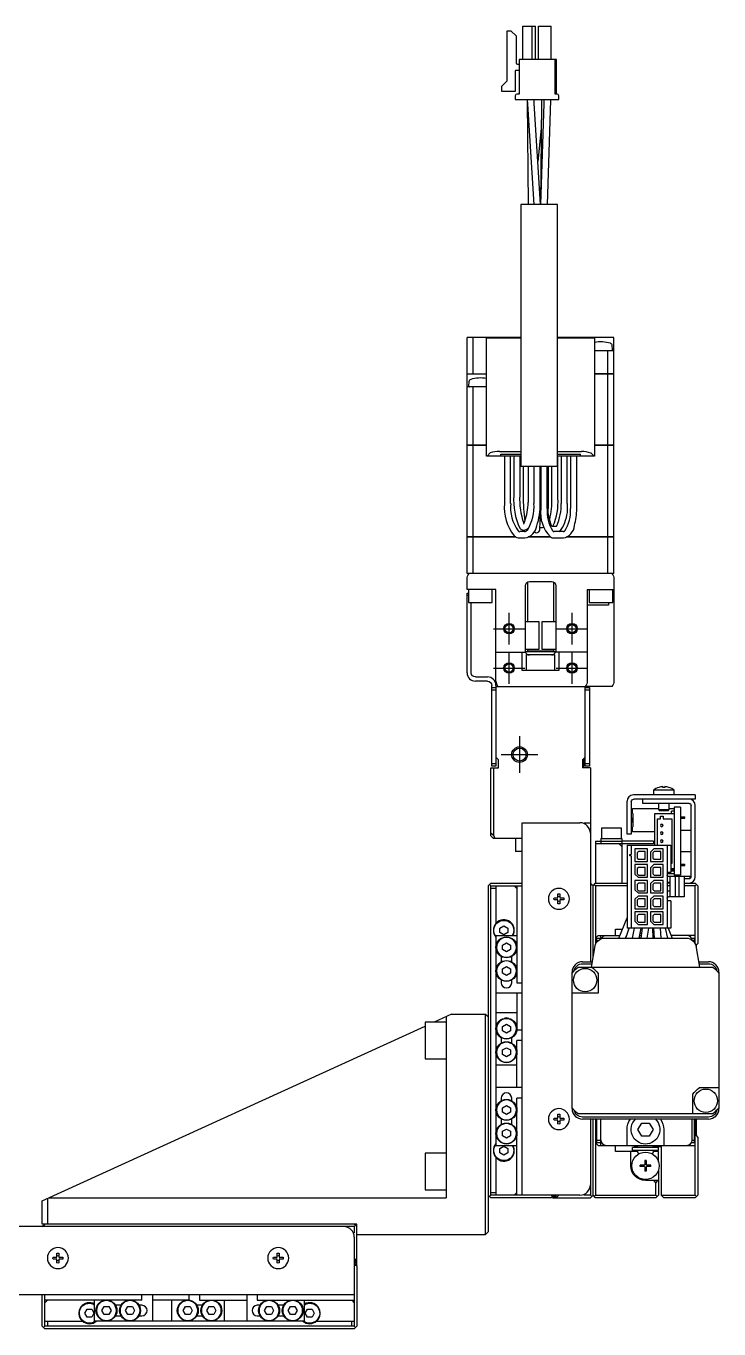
# Model space of a CAD drawing. Extents: x 0 to 1191, y -8 to 932.
# Drawn here: x 788.8 to 920.9, y 343.9 to 592.3 of the extents above; entities that cross this region are included whole.
import ezdxf

# ---------------------------------------------------------------- set-up
doc = ezdxf.new("R2010")
doc.units = 0
doc.header["$LTSCALE"] = 0.5
doc.linetypes.add('CENTER', pattern=[50.8, 31.75, -6.35, 6.35, -6.35])
for name, color, linetype in [('MSM_CENTER', 1, 'CENTER'), ('MSM_CONTINUOUS', 7, 'CONTINUOUS'), ('MSM_NARROW', 5, 'CONTINUOUS')]:
    doc.layers.add(name, color=color, linetype=linetype)

msp = doc.modelspace()

# ---------------------------------------------------------------- linework, layer by layer
at = {"layer": 'MSM_CENTER'}
for p, q in [((880.91, 474.38), (880.91, 480.38)), ((892.91, 474.38), (892.91, 480.38)), ((877.91, 477.38), (883.91, 477.38)), ((889.91, 477.38), (895.91, 477.38)), ((880.91, 466.88), (880.91, 472.88)), ((892.91, 466.88), (892.91, 472.88)), ((877.91, 469.88), (883.91, 469.88)), ((889.91, 469.88), (895.91, 469.88)), ((882.91, 456.88), (882.91, 449.88)), ((879.41, 453.38), (886.41, 453.38))]:
    msp.add_line(p, q, dxfattribs=at)
at = {"layer": 'MSM_CONTINUOUS'}
for p, q in [((880.55, 591.39), (881.25, 591.39)), ((880.55, 581.85), (880.55, 591.39)), ((881.25, 591.39), (882.25, 590.39)), ((883.54, 585.93), (883.54, 592.28)), ((883.54, 592.28), (885.94, 592.28)), ((885.34, 585.93), (885.34, 592.28)), ((885.94, 585.93), (885.94, 592.28)), ((886.54, 585.93), (886.54, 592.28)), ((886.54, 592.28), (888.94, 592.28)), ((888.94, 585.93), (888.94, 592.28)), ((882.25, 590.39), (882.25, 585.26)), ((882.81, 583.83), (882.21, 583.83)), ((882.53, 584.98), (882.81, 584.98)), ((889.92, 585.93), (882.81, 585.93)), ((882.81, 585.93), (882.81, 579.3)), ((889.67, 579.3), (889.67, 585.93)), ((889.92, 579.3), (889.92, 585.93)), ((879.53, 580.83), (880.55, 581.85)), ((882.06, 583.68), (882.06, 579.83)), ((879.53, 579.83), (879.53, 580.83)), ((882.06, 579.83), (879.53, 579.83)), ((882.1, 579), (882.1, 578.28)), ((882.81, 579.3), (882.4, 579.3)), ((890.08, 579.3), (889.67, 579.3)), ((890.38, 578.28), (890.38, 579)), ((882.1, 578.28), (890.38, 578.28)), ((884.36, 578.28), (884.37, 577.67)), ((884.36, 578.28), (884.36, 577.94)), ((884.36, 577.94), (884.52, 558.28)), ((884.38, 578.28), (884.41, 577.41)), ((884.41, 577.41), (885.61, 558.28)), ((885.71, 577.49), (885.68, 578.28)), ((886.91, 558.29), (885.71, 577.49)), ((887.06, 577.61), (886.91, 558.29)), ((887.54, 577.48), (886.91, 558.28)), ((887.06, 578.28), (887.06, 577.61)), ((887.56, 578.28), (887.54, 577.48)), ((888.21, 558.28), (888.86, 578.16)), ((888.84, 577.44), (888.86, 578.28)), ((888.86, 578.16), (888.86, 578.28)), ((887.02, 572.75), (886.4, 566.43)), ((890.15, 558.28), (883.15, 558.28)), ((883.15, 558.28), (883.15, 508.28)), ((890.15, 508.28), (890.15, 558.28)), ((872.91, 525.99), (872.91, 532.88)), ((883.15, 532.88), (872.91, 532.88)), ((874.07, 525.99), (874.07, 532.88)), ((876.61, 510.28), (876.61, 532.78)), ((883.15, 532.78), (876.61, 532.78)), ((900.91, 532.88), (890.15, 532.88)), ((897.21, 532.78), (890.15, 532.78)), ((897.16, 532.78), (897.16, 532.88)), ((897.21, 532.78), (897.21, 510.28)), ((900.91, 525.99), (900.91, 532.88)), ((900.91, 530.38), (897.21, 530.38)), ((899.76, 525.99), (899.76, 530.38)), ((900.64, 530.58), (900.58, 531.35)), ((872.91, 525.99), (876.61, 525.99)), ((872.91, 512.38), (872.91, 525.98)), ((872.91, 525.98), (876.61, 525.98)), ((872.92, 525.98), (872.92, 525.99)), ((873.25, 524.46), (873.18, 523.69)), ((874.07, 525.98), (874.07, 525.99)), ((897.21, 525.99), (900.91, 525.99)), ((900.91, 525.98), (897.21, 525.98)), ((899.76, 525.98), (899.76, 525.99)), ((899.76, 512.38), (899.76, 525.98)), ((900.9, 525.98), (900.9, 525.99)), ((900.91, 512.38), (900.91, 525.98)), ((876.61, 523.48), (872.91, 523.48)), ((874.07, 512.38), (874.07, 523.48)), ((872.91, 512.38), (876.61, 512.38)), ((876.61, 512.37), (872.91, 512.37)), ((872.91, 494.88), (872.91, 512.37)), ((872.92, 512.38), (872.92, 512.37)), ((874.07, 512.38), (874.07, 512.37)), ((874.07, 494.88), (874.07, 512.37)), ((897.21, 512.38), (900.91, 512.38)), ((900.91, 512.37), (897.21, 512.37)), ((899.76, 512.38), (899.76, 512.37)), ((899.76, 494.88), (899.76, 512.37)), ((900.9, 512.38), (900.9, 512.37)), ((900.91, 494.88), (900.91, 512.37)), ((883.15, 510.28), (876.61, 510.28)), ((876.72, 510.28), (877.32, 510.88)), ((876.72, 510.28), (877.32, 510.88)), ((879.09, 511.14), (883.15, 511.14)), ((879.31, 510.28), (879.31, 510.66)), ((879.31, 510.66), (883.15, 510.66)), ((880.01, 510.28), (880.01, 501.28)), ((881.21, 501.28), (881.21, 510.28)), ((881.81, 510.28), (881.81, 502.76)), ((883.01, 502.76), (883.01, 510.28)), ((890.15, 511.14), (894.73, 511.14)), ((890.15, 510.66), (894.51, 510.66)), ((897.21, 510.28), (890.15, 510.28)), ((890.21, 502.28), (890.21, 510.28)), ((890.81, 510.28), (890.81, 501.28)), ((892.01, 501.28), (892.01, 510.28)), ((892.61, 510.28), (892.61, 500.28)), ((893.81, 500.28), (893.81, 510.28)), ((894.51, 510.28), (894.51, 510.66)), ((896.51, 510.88), (897.11, 510.28)), ((890.15, 508.28), (883.15, 508.28)), ((883.61, 508.28), (883.61, 502.73)), ((884.57, 508.28), (884.57, 502.83)), ((885.66, 508.28), (885.66, 501.28)), ((886.86, 501.28), (886.86, 508.28)), ((886.96, 508.28), (886.96, 500.28)), ((888.16, 500.28), (888.16, 508.28)), ((888.41, 501.28), (888.41, 508.28)), ((889.01, 508.28), (889.01, 502.28)), ((884.57, 502.86), (884.57, 502.81)), ((888.34, 499.22), (888.41, 501.28)), ((883.74, 497.4), (883.58, 497.34)), ((889.86, 496.88), (889.12, 496.88)), ((872.91, 494.88), (882.19, 494.88)), ((872.91, 487.88), (872.91, 494.87)), ((882.21, 494.87), (872.91, 494.87)), ((872.92, 494.88), (872.92, 494.87)), ((874.07, 494.88), (874.07, 494.87)), ((874.07, 487.88), (874.07, 494.87)), ((883.93, 495.88), (882.96, 495.88)), ((882.96, 494.68), (883.92, 494.68)), ((883.95, 496.2), (883.99, 496.21)), ((883.99, 496.21), (884.19, 496.28)), ((888.81, 494.87), (884.57, 494.87)), ((884.59, 494.88), (888.79, 494.88)), ((885.74, 495.84), (885.92, 495.71)), ((885.92, 495.71), (886.12, 495.68)), ((886.78, 496.68), (886.84, 496.68)), ((886.84, 496.68), (887.24, 496.68)), ((887.24, 496.68), (887.28, 496.68)), ((887.28, 496.68), (887.5, 496.73)), ((891.26, 495.88), (889.52, 495.88)), ((889.52, 494.68), (891.26, 494.68)), ((900.91, 494.87), (891.86, 494.87)), ((891.88, 494.88), (900.91, 494.88)), ((899.76, 494.88), (899.76, 494.87)), ((899.76, 487.88), (899.76, 494.87)), ((900.9, 494.88), (900.9, 494.87)), ((900.91, 487.88), (900.91, 494.87)), ((900.91, 487.88), (872.91, 487.88)), ((872.91, 484.88), (872.91, 486.88)), ((900.91, 486.88), (900.91, 467.38)), ((878.41, 484.88), (872.91, 484.88)), ((873.16, 484.88), (873.16, 482.38)), ((877.66, 482.38), (877.66, 484.88)), ((878.41, 467.38), (878.41, 484.88)), ((884.01, 473.18), (884.01, 485.58)), ((884.41, 486.27), (884.41, 478.68)), ((884.81, 486.38), (889.01, 486.38)), ((889.41, 478.68), (889.41, 486.27)), ((889.81, 485.58), (889.81, 473.18)), ((895.81, 484.88), (895.81, 467.38)), ((895.81, 484.88), (900.91, 484.88)), ((896.16, 484.88), (896.16, 482.38)), ((900.66, 482.38), (900.66, 484.88)), ((872.91, 484.18), (873.16, 484.18)), ((872.91, 468.98), (872.91, 484.18)), ((873.16, 483.68), (872.91, 483.68)), ((873.16, 482.38), (877.66, 482.38)), ((873.71, 468.98), (873.71, 482.38)), ((896.16, 482.38), (900.66, 482.38)), ((899.86, 482.38), (899.86, 481.88)), ((899.86, 481.88), (895.81, 481.88)), ((886.66, 478.68), (884.01, 478.68)), ((886.66, 473.48), (886.66, 478.68)), ((887.16, 478.68), (887.16, 473.48)), ((889.81, 478.68), (887.16, 478.68)), ((878.41, 472.88), (884.04, 472.88)), ((883.41, 469.38), (883.41, 472.88)), ((884.01, 473.48), (886.66, 473.48)), ((889.79, 472.98), (884.04, 472.98)), ((884.04, 472.88), (884.04, 472.97)), ((884.07, 472.87), (884.04, 472.97)), ((889.66, 472.38), (884.16, 472.38)), ((884.16, 472.38), (884.16, 469.38)), ((884.41, 473.48), (884.41, 473.18)), ((884.41, 473.18), (889.41, 473.18)), ((884.41, 473.18), (884.61, 472.98)), ((887.16, 473.48), (889.81, 473.48)), ((889.21, 472.98), (889.41, 473.18)), ((889.41, 473.18), (889.41, 473.48)), ((889.66, 469.38), (889.66, 472.38)), ((889.79, 472.97), (889.76, 472.89)), ((889.79, 472.88), (889.79, 472.97)), ((895.81, 472.88), (889.79, 472.88)), ((890.41, 472.88), (890.41, 469.38)), ((874.51, 468.18), (876.81, 468.18)), ((876.81, 467.38), (874.51, 467.38)), ((890.41, 469.38), (883.41, 469.38)), ((877.61, 451.18), (877.61, 466.58)), ((877.61, 466.18), (878.41, 466.18)), ((878.41, 465.68), (877.61, 465.68)), ((878.41, 466.58), (878.41, 451.18)), ((878.41, 466.38), (895.41, 466.38)), ((895.41, 451.18), (895.41, 466.38)), ((895.41, 466.18), (896.21, 466.18)), ((896.21, 465.68), (895.41, 465.68)), ((900.53, 466.38), (895.43, 466.38)), ((896.21, 466.18), (896.21, 451.18)), ((878.41, 452.88), (878.91, 452.38)), ((878.91, 450.88), (878.91, 452.38)), ((894.91, 452.38), (895.41, 452.88)), ((894.91, 452.38), (894.91, 450.88)), ((895.16, 450.88), (895.16, 452.63)), ((877.41, 450.88), (878.91, 450.88)), ((877.41, 437.88), (877.41, 450.88)), ((877.61, 451.68), (878.41, 451.68)), ((878.41, 451.18), (877.61, 451.18)), ((877.91, 450.88), (877.91, 437.99)), ((896.41, 450.88), (894.91, 450.88)), ((895.41, 451.68), (896.21, 451.68)), ((896.21, 451.18), (895.41, 451.18)), ((896.41, 450.88), (896.41, 413.88)), ((909.49, 447.13), (909.46, 447.13)), ((910.21, 447.13), (910.21, 447.26)), ((910.61, 447.13), (910.21, 447.13)), ((910.61, 447.26), (910.61, 447.13)), ((911.36, 447.13), (911.34, 447.13)), ((916.41, 445.68), (904.61, 445.68)), ((916.41, 444.88), (904.71, 444.88)), ((906.41, 444.08), (906.41, 444.88)), ((912.41, 446.57), (908.41, 446.57)), ((908.41, 446.57), (908.41, 445.68)), ((912.41, 445.68), (912.41, 446.57)), ((916.41, 445.68), (916.41, 444.88)), ((903.41, 438.18), (903.41, 444.48)), ((904.21, 444.38), (904.21, 438.18)), ((904.41, 442.13), (904.41, 443.13)), ((904.41, 443.13), (909.41, 443.13)), ((915.21, 444.08), (906.41, 444.08)), ((909.41, 444.08), (909.41, 442.88)), ((909.41, 442.88), (911.41, 442.88)), ((909.41, 442.88), (909.61, 442.68)), ((911.21, 442.68), (909.61, 442.68)), ((911.21, 442.68), (911.41, 442.88)), ((911.41, 442.88), (911.41, 444.08)), ((911.41, 443.13), (912.41, 443.13)), ((912.41, 442.58), (911.86, 442.58)), ((911.86, 442.13), (911.86, 442.58)), ((913.61, 443.38), (912.41, 443.38)), ((912.41, 443.38), (912.41, 430.38)), ((913.61, 443.38), (913.61, 430.38)), ((915.61, 430.08), (915.61, 443.68)), ((916.41, 430.08), (916.41, 443.68)), ((883.41, 369.38), (883.41, 440.38)), ((883.41, 440.38), (894.41, 440.38)), ((895.21, 440.38), (896.41, 440.38)), ((904.41, 442.13), (904.51, 442.13)), ((904.51, 441.33), (904.41, 441.33)), ((904.41, 441.33), (904.41, 440.43)), ((904.51, 440.95), (904.41, 440.95)), ((904.51, 440.8), (904.41, 440.8)), ((904.51, 440.43), (904.41, 440.43)), ((904.51, 442.13), (904.51, 439.63)), ((908.71, 436.13), (908.71, 442.13)), ((908.71, 442.13), (912.41, 442.13)), ((909.21, 441.13), (909.76, 441.13)), ((909.21, 436.13), (909.21, 441.13)), ((909.76, 441.63), (910.26, 441.63)), ((909.76, 441.13), (909.76, 441.63)), ((910.26, 441.63), (910.26, 441.13)), ((910.26, 441.13), (911.91, 441.13)), ((911.91, 441.13), (911.91, 432.63)), ((913.61, 441.5), (914.41, 441.5)), ((913.61, 441.25), (914.41, 441.25)), ((914.41, 441.25), (914.41, 441.5)), ((877.41, 438.49), (877.91, 437.99)), ((877.91, 437.38), (877.41, 437.88)), ((877.91, 437.99), (878.22, 437.38)), ((883.41, 437.38), (877.91, 437.38)), ((882.16, 437.38), (882.16, 434.88)), ((898.41, 437.38), (898.41, 436.38)), ((898.41, 437.38), (902.41, 437.38)), ((902.31, 439.38), (898.51, 439.38)), ((898.51, 439.38), (898.51, 437.38)), ((902.31, 437.38), (902.31, 439.38)), ((902.41, 437.38), (902.41, 428.88)), ((904.21, 438.18), (903.41, 438.18)), ((904.41, 438.63), (904.41, 439.63)), ((904.41, 439.63), (904.51, 439.63)), ((908.71, 438.63), (904.41, 438.63)), ((915.61, 438.88), (913.61, 438.88)), ((883.41, 434.88), (882.16, 434.88)), ((897.41, 436.88), (897.41, 428.88)), ((897.41, 436.88), (898.41, 436.88)), ((908.41, 436.38), (897.41, 436.38)), ((898.41, 436.88), (902.41, 436.88)), ((901.91, 436.38), (902.41, 435.88)), ((908.41, 436.88), (902.41, 436.88)), ((903.45, 436.13), (903.45, 420.28)), ((903.45, 436.13), (911.73, 436.13)), ((904.16, 436.13), (904.16, 434.35)), ((907.29, 435.4), (904.89, 435.4)), ((904.89, 435.4), (904.89, 433)), ((905.59, 434.88), (905.34, 434.63)), ((906.84, 434.88), (905.59, 434.88)), ((906.84, 433.41), (906.84, 434.88)), ((907.29, 433), (907.29, 435.4)), ((908.49, 435.4), (907.89, 434.8)), ((907.89, 434.8), (907.89, 433)), ((908.59, 434.88), (908.34, 434.63)), ((908.41, 436.88), (908.41, 436.38)), ((910.29, 435.4), (908.49, 435.4)), ((909.84, 434.88), (908.59, 434.88)), ((909.84, 433.41), (909.84, 434.88)), ((910.29, 433), (910.29, 435.4)), ((911.02, 436.13), (911.02, 420.28)), ((911.73, 436.13), (911.73, 430.93)), ((913.61, 434.88), (915.61, 434.88)), ((904.06, 434.35), (904.16, 434.35)), ((904.16, 434.05), (904.06, 434.05)), ((904.16, 434.05), (904.16, 420.28)), ((904.89, 433), (907.29, 433)), ((904.89, 432.4), (904.89, 430.6)), ((907.29, 432.4), (904.89, 432.4)), ((905.34, 434.63), (905.34, 433.66)), ((905.34, 433.66), (905.59, 433.41)), ((905.59, 433.41), (906.84, 433.41)), ((907.29, 430), (907.29, 432.4)), ((907.89, 433), (910.29, 433)), ((908.49, 432.4), (907.89, 431.8)), ((908.34, 434.63), (908.34, 433.66)), ((908.34, 433.66), (908.59, 433.41)), ((910.29, 432.4), (908.49, 432.4)), ((908.59, 433.41), (909.84, 433.41)), ((910.29, 430), (910.29, 432.4)), ((911.91, 432.63), (911.73, 432.63)), ((913.61, 432.5), (914.41, 432.5)), ((913.61, 432.25), (914.41, 432.25)), ((914.41, 432.25), (914.41, 432.5)), ((904.89, 430.6), (905.49, 430)), ((905.59, 431.88), (905.34, 431.63)), ((905.34, 431.63), (905.34, 430.66)), ((905.34, 430.66), (905.59, 430.41)), ((905.49, 430), (907.29, 430)), ((906.84, 431.88), (905.59, 431.88)), ((905.59, 430.41), (906.84, 430.41)), ((906.84, 430.41), (906.84, 431.88)), ((907.89, 431.8), (907.89, 430)), ((907.89, 430), (910.29, 430)), ((908.59, 431.88), (908.34, 431.63)), ((908.34, 431.63), (908.34, 430.66)), ((908.34, 430.66), (908.59, 430.41)), ((909.84, 431.88), (908.59, 431.88)), ((908.59, 430.41), (909.84, 430.41)), ((909.84, 430.41), (909.84, 431.88)), ((911.73, 430.93), (911.02, 430.93)), ((912.41, 430.63), (911.02, 430.63)), ((914.3, 430.13), (911.27, 430.13)), ((911.41, 430.18), (915.41, 430.18)), ((911.41, 430.18), (911.41, 430.13)), ((911.58, 430.13), (911.58, 426.27)), ((911.73, 431.63), (912.41, 431.63)), ((912.41, 431.4), (911.73, 431.4)), ((911.86, 431.17), (911.86, 431.4)), ((912.41, 431.17), (911.86, 431.17)), ((913.61, 430.38), (912.41, 430.38)), ((912.58, 430.13), (912.58, 426.27)), ((913.28, 430.13), (913.28, 426.27)), ((914.3, 430.13), (914.3, 426.27)), ((915.41, 429.73), (915.41, 430.18)), ((877.41, 428.88), (876.91, 428.38)), ((876.91, 428.38), (876.91, 362.38)), ((877.41, 428.38), (877.16, 428.63)), ((877.41, 428.88), (883.41, 428.88)), ((877.41, 428.38), (883.41, 428.38)), ((877.41, 369.38), (877.41, 428.38)), ((878.41, 427.88), (877.41, 427.88)), ((878.41, 428.38), (878.41, 421.2)), ((881.91, 428.38), (882.41, 427.88)), ((882.41, 428.38), (882.41, 409.88)), ((896.41, 428.88), (896.91, 428.38)), ((896.66, 428.63), (896.41, 428.38)), ((896.91, 428.38), (897.41, 428.88)), ((896.91, 414.58), (896.91, 428.38)), ((897.41, 428.38), (897.16, 428.63)), ((897.41, 428.88), (903.45, 428.88)), ((903.45, 428.38), (897.41, 428.38)), ((897.41, 428.38), (897.41, 417.22)), ((904.89, 429.4), (904.89, 427.6)), ((907.29, 429.4), (904.89, 429.4)), ((904.89, 427.6), (905.49, 427)), ((905.59, 428.88), (905.34, 428.63)), ((905.34, 428.63), (905.34, 427.66)), ((905.34, 427.66), (905.59, 427.41)), ((906.84, 428.88), (905.59, 428.88)), ((905.59, 427.41), (906.84, 427.41)), ((906.84, 427.41), (906.84, 428.88)), ((907.29, 427), (907.29, 429.4)), ((908.49, 429.4), (907.89, 428.8)), ((907.89, 428.8), (907.89, 427)), ((908.59, 428.88), (908.34, 428.63)), ((908.34, 428.63), (908.34, 427.66)), ((908.34, 427.66), (908.59, 427.41)), ((910.29, 429.4), (908.49, 429.4)), ((909.84, 428.88), (908.59, 428.88)), ((908.59, 427.41), (909.84, 427.41)), ((909.84, 427.41), (909.84, 428.88)), ((910.29, 427), (910.29, 429.4)), ((911.58, 429.02), (911.02, 429.02)), ((911.58, 428.88), (911.02, 428.88)), ((911.58, 428.38), (911.02, 428.38)), ((911.58, 427.37), (911.02, 427.37)), ((915.21, 429.68), (914.3, 429.68)), ((914.3, 428.88), (916.41, 428.88)), ((916.41, 428.38), (914.3, 428.38)), ((916.41, 428.88), (916.66, 428.63)), ((916.66, 428.63), (916.41, 428.38)), ((916.41, 417.22), (916.41, 428.38)), ((916.66, 428.63), (916.91, 428.38)), ((916.91, 428.38), (916.91, 417.38)), ((889.49, 426.08), (890.21, 426.08)), ((890.21, 425.68), (889.49, 425.68)), ((890.21, 426.08), (890.21, 426.8)), ((890.21, 424.95), (890.21, 425.68)), ((890.61, 426.8), (890.61, 426.08)), ((890.61, 426.08), (891.34, 426.08)), ((890.61, 425.68), (890.61, 424.95)), ((891.34, 425.68), (890.61, 425.68)), ((904.89, 425.8), (905.49, 426.4)), ((904.89, 425.8), (904.89, 424)), ((905.59, 425.88), (905.34, 425.63)), ((905.34, 425.63), (905.34, 424.66)), ((905.49, 427), (907.29, 427)), ((907.29, 426.4), (905.49, 426.4)), ((906.84, 425.88), (905.59, 425.88)), ((906.84, 424.41), (906.84, 425.88)), ((907.29, 424), (907.29, 426.4)), ((907.89, 427), (910.29, 427)), ((908.49, 426.4), (907.89, 425.8)), ((907.89, 425.8), (907.89, 424)), ((908.59, 425.88), (908.34, 425.63)), ((908.34, 425.63), (908.34, 424.66)), ((910.29, 426.4), (908.49, 426.4)), ((909.84, 425.88), (908.59, 425.88)), ((909.84, 424.41), (909.84, 425.88)), ((910.29, 424), (910.29, 426.4)), ((911.73, 425.47), (911.02, 425.47)), ((914.3, 426.27), (911.27, 426.27)), ((911.73, 425.47), (911.73, 420.28)), ((904.89, 424), (907.29, 424)), ((904.89, 423.4), (904.89, 421.6)), ((907.29, 423.4), (904.89, 423.4)), ((905.34, 424.66), (905.59, 424.41)), ((905.59, 422.88), (905.34, 422.63)), ((905.34, 422.63), (905.34, 421.66)), ((905.59, 424.41), (906.84, 424.41)), ((906.84, 422.88), (905.59, 422.88)), ((906.84, 421.41), (906.84, 422.88)), ((907.29, 421), (907.29, 423.4)), ((907.89, 424), (910.29, 424)), ((907.89, 423.4), (907.89, 421.6)), ((910.29, 423.4), (907.89, 423.4)), ((908.34, 424.66), (908.59, 424.41)), ((908.59, 422.88), (908.34, 422.63)), ((908.34, 422.63), (908.34, 421.66)), ((908.59, 424.41), (909.84, 424.41)), ((909.84, 422.88), (908.59, 422.88)), ((909.84, 421.41), (909.84, 422.88)), ((910.29, 421), (910.29, 423.4)), ((879.16, 420.31), (879.91, 420.74)), ((879.16, 419.44), (879.16, 420.31)), ((879.91, 420.74), (880.66, 420.31)), ((880.66, 420.31), (880.66, 419.44)), ((901.21, 420.08), (902.53, 420.08)), ((901.21, 418.88), (901.21, 420.08)), ((901.81, 418.38), (903.45, 422.23)), ((903.18, 418.38), (903.79, 420.28)), ((911.73, 420.28), (903.45, 420.28)), ((904.44, 418.38), (904.8, 420.28)), ((904.89, 421.6), (905.49, 421)), ((905.34, 421.66), (905.59, 421.41)), ((905.49, 421), (907.29, 421)), ((905.59, 421.41), (906.84, 421.41)), ((906.02, 420.28), (905.66, 418.38)), ((906.26, 419.88), (905.95, 419.88)), ((906.31, 420.28), (906.04, 418.38)), ((907.25, 418.38), (907.53, 420.28)), ((908.49, 421), (907.89, 421.6)), ((908.28, 420.28), (908.32, 418.38)), ((908.52, 419.88), (908.29, 419.88)), ((908.34, 421.66), (908.59, 421.41)), ((908.35, 420.28), (908.46, 420.08)), ((908.46, 420.08), (908.5, 420.08)), ((908.49, 421), (910.29, 421)), ((908.65, 418.38), (908.49, 420.28)), ((908.59, 421.41), (909.84, 421.41)), ((909.69, 420.28), (909.85, 418.38)), ((910.67, 420.28), (911.08, 418.38)), ((911.21, 420.28), (912.02, 418.38)), ((878.41, 418.88), (878.41, 378.88)), ((878.41, 418.88), (882.41, 418.88)), ((879.91, 419.01), (879.16, 419.44)), ((879.66, 417.06), (880.41, 417.49)), ((880.66, 419.44), (879.91, 419.01)), ((880.41, 417.49), (881.16, 417.06)), ((897.91, 418.88), (897.41, 418.38)), ((897.61, 417.6), (897.61, 418.38)), ((897.61, 418.38), (898.41, 418.38)), ((897.85, 417.88), (897.61, 417.88)), ((897.91, 418.88), (902.02, 418.88)), ((898.41, 418.24), (898.41, 418.88)), ((899.09, 418.38), (914.73, 418.38)), ((903.12, 418.39), (903.38, 419.01)), ((903.34, 418.88), (903.33, 418.88)), ((905.75, 418.88), (906.11, 418.88)), ((906.17, 419.28), (905.83, 419.28)), ((908.57, 419.28), (908.3, 419.28)), ((908.31, 418.88), (908.6, 418.88)), ((908.35, 418.88), (908.46, 419.08)), ((908.59, 419.08), (908.46, 419.08)), ((916.41, 418.88), (911.81, 418.88)), ((915.41, 418.68), (915.41, 418.88)), ((915.68, 418.38), (916.21, 418.38)), ((916.21, 417.88), (915.98, 417.88)), ((916.21, 418.38), (916.21, 417.6)), ((916.91, 417.38), (916.56, 417.03)), ((879.41, 414.89), (879.41, 413.86)), ((879.66, 416.19), (879.66, 417.06)), ((880.41, 415.76), (879.66, 416.19)), ((881.16, 416.19), (880.41, 415.76)), ((881.16, 417.06), (881.16, 416.19)), ((881.41, 413.86), (881.41, 414.89)), ((896.61, 412.88), (897.32, 416.89)), ((916.51, 416.89), (917.21, 412.88)), ((916.56, 417.03), (916.56, 416.56)), ((879.66, 412.56), (880.41, 412.99)), ((879.66, 411.69), (879.66, 412.56)), ((880.41, 412.99), (881.16, 412.56)), ((881.16, 412.56), (881.16, 411.69)), ((894.07, 412.88), (919.76, 412.88)), ((894.91, 413.88), (896.79, 413.88)), ((894.91, 413.49), (896.72, 413.49)), ((917.04, 413.88), (918.91, 413.88)), ((917.1, 413.49), (918.91, 413.49)), ((879.41, 410.39), (879.41, 409.88)), ((880.41, 411.26), (879.66, 411.69)), ((881.16, 411.69), (880.41, 411.26)), ((881.41, 409.88), (881.41, 410.39)), ((882.41, 409.88), (883.41, 409.88)), ((892.91, 385.88), (892.91, 411.88)), ((897.91, 411.63), (897.91, 407.88)), ((920.91, 411.88), (920.91, 385.88)), ((883.41, 407.88), (878.41, 407.88)), ((882.41, 407.88), (882.41, 400.88)), ((897.91, 407.88), (892.91, 407.88)), ((869.91, 403.88), (866.62, 402.38)), ((868.91, 403.42), (868.91, 368.88)), ((869.91, 403.88), (876.41, 403.88)), ((876.41, 361.88), (876.41, 403.88)), ((876.41, 403.88), (876.91, 403.38)), ((878.41, 404.18), (882.41, 404.18)), ((791.91, 368.33), (864.91, 401.6)), ((864.91, 402.38), (864.91, 395.38)), ((868.91, 402.38), (864.91, 402.38)), ((879.66, 401.56), (880.41, 401.99)), ((879.66, 400.69), (879.66, 401.56)), ((880.41, 400.26), (879.66, 400.69)), ((880.41, 401.99), (881.16, 401.56)), ((881.16, 400.69), (880.41, 400.26)), ((881.16, 401.56), (881.16, 400.69)), ((882.41, 400.88), (883.41, 400.88)), ((879.41, 399.39), (879.41, 398.36)), ((879.66, 397.06), (880.41, 397.49)), ((880.41, 397.49), (881.16, 397.06)), ((881.41, 398.36), (881.41, 399.39)), ((882.41, 389.88), (882.41, 398.88)), ((883.41, 398.88), (882.41, 398.88)), ((864.91, 395.38), (868.91, 395.38)), ((879.66, 396.19), (879.66, 397.06)), ((880.41, 395.76), (879.66, 396.19)), ((881.16, 396.19), (880.41, 395.76)), ((881.16, 397.06), (881.16, 396.19)), ((882.41, 394.18), (878.41, 394.18)), ((883.41, 389.88), (878.41, 389.88)), ((879.41, 387.88), (879.41, 387.36)), ((881.41, 387.36), (881.41, 387.88)), ((882.41, 369.38), (882.41, 387.88)), ((883.41, 387.88), (882.41, 387.88)), ((915.91, 384.88), (915.91, 388.63)), ((917.16, 389.88), (920.91, 389.88)), ((879.66, 386.06), (880.41, 386.49)), ((879.66, 385.19), (879.66, 386.06)), ((880.41, 384.76), (879.66, 385.19)), ((880.41, 386.49), (881.16, 386.06)), ((881.16, 385.19), (880.41, 384.76)), ((881.16, 386.06), (881.16, 385.19)), ((879.41, 383.89), (879.41, 382.86)), ((881.41, 382.86), (881.41, 383.89)), ((889.49, 384.08), (890.21, 384.08)), ((890.21, 383.68), (889.49, 383.68)), ((890.21, 384.08), (890.21, 384.8)), ((890.21, 382.95), (890.21, 383.68)), ((890.61, 384.8), (890.61, 384.08)), ((890.61, 384.08), (891.34, 384.08)), ((891.34, 383.68), (890.61, 383.68)), ((890.61, 383.68), (890.61, 382.95)), ((919.76, 384.88), (894.07, 384.88)), ((918.91, 384.26), (894.91, 384.26)), ((918.91, 383.88), (894.91, 383.88)), ((896.41, 383.88), (896.41, 369.38)), ((896.91, 369.38), (896.91, 383.88)), ((897.41, 383.88), (897.41, 369.38)), ((897.61, 379.38), (897.61, 383.88)), ((898.41, 379.88), (898.41, 383.88)), ((905.47, 381.88), (906.19, 383.13)), ((906.19, 383.13), (907.64, 383.13)), ((907.64, 383.13), (908.36, 381.88)), ((915.81, 379.88), (915.81, 383.88)), ((916.21, 383.88), (916.21, 379.38)), ((916.41, 369.38), (916.41, 383.88)), ((916.56, 383.88), (916.56, 380.73)), ((879.66, 381.56), (880.41, 381.99)), ((879.66, 380.69), (879.66, 381.56)), ((880.41, 380.26), (879.66, 380.69)), ((880.41, 381.99), (881.16, 381.56)), ((881.16, 380.69), (880.41, 380.26)), ((881.16, 381.56), (881.16, 380.69)), ((903.41, 378.88), (903.41, 381.88)), ((906.19, 380.63), (905.47, 381.88)), ((907.64, 380.63), (906.19, 380.63)), ((908.36, 381.88), (907.64, 380.63)), ((910.41, 381.88), (910.41, 378.88)), ((916.56, 380.73), (916.91, 380.38)), ((916.91, 380.38), (916.91, 369.38)), ((878.41, 378.88), (882.41, 378.88)), ((879.16, 378.31), (879.91, 378.74)), ((879.16, 377.44), (879.16, 378.31)), ((879.91, 378.74), (880.66, 378.31)), ((880.66, 378.31), (880.66, 377.44)), ((897.41, 379.38), (897.91, 378.88)), ((897.61, 379.88), (898.41, 379.88)), ((898.41, 379.38), (897.61, 379.38)), ((897.91, 378.88), (916.41, 378.88)), ((898.41, 378.88), (898.41, 379.88)), ((901.21, 377.68), (901.21, 378.88)), ((905.36, 377.68), (901.21, 377.68)), ((904.11, 374.98), (904.11, 377.68)), ((904.41, 377.88), (904.41, 378.48)), ((909.41, 378.48), (904.41, 378.48)), ((909.41, 377.88), (904.41, 377.88)), ((904.91, 378.68), (904.71, 378.88)), ((904.91, 378.88), (904.91, 378.68)), ((904.91, 378.68), (905.36, 378.68)), ((905.48, 378.88), (905.36, 378.68)), ((905.53, 377.38), (905.36, 377.68)), ((908.46, 377.68), (908.29, 377.38)), ((908.46, 378.68), (908.35, 378.88)), ((908.46, 378.68), (909.91, 378.68)), ((909.41, 377.68), (908.46, 377.68)), ((909.41, 377.88), (909.41, 378.48)), ((909.41, 375.69), (909.41, 377.68)), ((909.69, 378.88), (909.69, 378.68)), ((909.91, 378.68), (909.91, 369.38)), ((915.41, 378.88), (915.41, 379.08)), ((916.21, 379.38), (915.68, 379.38)), ((915.81, 379.88), (916.21, 379.88)), ((864.91, 377.38), (864.91, 370.38)), ((868.91, 377.38), (864.91, 377.38)), ((878.41, 376.55), (878.41, 369.38)), ((879.91, 377.01), (879.16, 377.44)), ((880.66, 377.44), (879.91, 377.01)), ((906.71, 375.12), (905.91, 375.12)), ((905.91, 374.83), (905.91, 375.12)), ((906.44, 375.12), (906.44, 374.83)), ((907.06, 375.98), (906.77, 375.98)), ((906.77, 375.98), (906.77, 375.18)), ((907.06, 375.45), (906.77, 375.45)), ((907.06, 375.98), (907.06, 375.18)), ((907.91, 375.12), (907.12, 375.12)), ((907.38, 375.12), (907.38, 374.83)), ((907.91, 374.83), (907.91, 375.12)), ((906.71, 374.83), (905.91, 374.83)), ((906.77, 374.77), (906.77, 373.98)), ((906.77, 374.51), (907.06, 374.51)), ((907.06, 373.98), (906.77, 373.98)), ((907.06, 374.77), (907.06, 373.98)), ((907.91, 374.83), (907.12, 374.83)), ((909.41, 374.26), (909.41, 369.38)), ((864.91, 370.38), (868.91, 370.38)), ((909.41, 372.18), (906.91, 372.18)), ((908.41, 372.18), (908.91, 371.68)), ((908.91, 371.68), (909.27, 372.18)), ((908.91, 369.38), (908.91, 371.68)), ((791.91, 363.88), (791.91, 368.33)), ((792.91, 368.79), (792.91, 363.88)), ((793.11, 368.88), (868.91, 368.88)), ((876.91, 369.38), (877.41, 368.88)), ((877.16, 369.13), (877.41, 369.38)), ((877.41, 369.88), (878.41, 369.88)), ((894.41, 369.38), (877.41, 369.38)), ((888.91, 368.88), (877.41, 368.88)), ((882.41, 369.88), (881.91, 369.38)), ((888.91, 369.38), (889.16, 369.13)), ((889.41, 369.38), (888.91, 368.88)), ((889.21, 368.98), (889.01, 368.98)), ((889.21, 368.88), (889.11, 368.98)), ((889.21, 368.88), (896.41, 368.88)), ((889.51, 369.28), (889.51, 369.38)), ((889.69, 368.88), (889.69, 369.38)), ((889.91, 368.88), (889.91, 369.38)), ((889.91, 368.88), (890.41, 369.38)), ((896.41, 369.38), (895.21, 369.38)), ((896.41, 369.38), (896.66, 369.13)), ((896.91, 369.38), (896.41, 368.88)), ((897.41, 368.88), (896.91, 369.38)), ((897.16, 369.13), (897.41, 369.38)), ((897.41, 369.38), (908.91, 369.38)), ((908.91, 368.88), (897.41, 368.88)), ((908.91, 369.38), (909.16, 369.13)), ((909.41, 369.38), (908.91, 368.88)), ((909.91, 369.38), (916.41, 369.38)), ((910.41, 368.88), (909.91, 369.38)), ((916.41, 368.88), (910.41, 368.88)), ((916.41, 369.38), (916.66, 369.13)), ((916.91, 369.38), (916.41, 368.88)), ((851.41, 363.38), (769.91, 363.38)), ((851.91, 363.88), (791.91, 363.88)), ((791.91, 363.38), (792.41, 363.88)), ((792.16, 363.63), (792.41, 363.38)), ((851.66, 363.63), (851.41, 363.88)), ((851.41, 363.38), (851.66, 363.63)), ((851.41, 363.38), (851.41, 362.18)), ((851.66, 363.63), (851.91, 363.38)), ((851.91, 356.18), (851.91, 363.88)), ((851.41, 361.38), (851.41, 344.38)), ((851.91, 361.88), (876.41, 361.88)), ((876.91, 362.38), (876.41, 361.88)), ((794.71, 357.58), (794.71, 358.3)), ((795.11, 358.3), (795.11, 357.58)), ((836.71, 357.58), (836.71, 358.3)), ((837.11, 358.3), (837.11, 357.58)), ((793.99, 357.58), (794.71, 357.58)), ((794.71, 357.18), (793.99, 357.18)), ((794.71, 356.45), (794.71, 357.18)), ((795.11, 357.58), (795.84, 357.58)), ((795.84, 357.18), (795.11, 357.18)), ((795.11, 357.18), (795.11, 356.45)), ((835.99, 357.58), (836.71, 357.58)), ((836.71, 357.18), (835.99, 357.18)), ((836.71, 356.45), (836.71, 357.18)), ((837.11, 357.58), (837.84, 357.58)), ((837.11, 357.18), (837.11, 356.45)), ((837.84, 357.18), (837.11, 357.18)), ((851.91, 356.88), (851.41, 357.38)), ((851.91, 356.88), (851.41, 356.88)), ((851.91, 356.65), (851.41, 356.65)), ((851.51, 356.48), (851.41, 356.48)), ((851.66, 356.13), (851.41, 356.38)), ((851.41, 355.88), (851.66, 356.13)), ((851.66, 356.13), (851.91, 355.88)), ((851.91, 356.18), (851.81, 356.08)), ((851.81, 356.18), (851.81, 355.98)), ((851.91, 355.88), (851.91, 344.38)), ((851.41, 350.38), (780.41, 350.38)), ((791.91, 344.38), (791.91, 350.38)), ((792.41, 344.38), (792.41, 350.38)), ((810.91, 349.38), (810.91, 350.38)), ((812.91, 350.38), (812.91, 345.38)), ((819.91, 349.38), (819.91, 350.38)), ((821.91, 350.38), (821.91, 349.38)), ((830.91, 350.38), (830.91, 345.38)), ((832.91, 350.38), (832.91, 349.38)), ((792.41, 348.88), (792.91, 349.38)), ((810.91, 349.38), (792.41, 349.38)), ((801.91, 345.38), (801.91, 349.38)), ((803.3, 347.38), (803.73, 348.13)), ((803.73, 348.13), (804.6, 348.13)), ((804.6, 348.13), (805.03, 347.38)), ((806.93, 348.38), (805.9, 348.38)), ((807.8, 347.38), (808.23, 348.13)), ((808.23, 348.13), (809.1, 348.13)), ((809.1, 348.13), (809.53, 347.38)), ((810.91, 348.38), (810.4, 348.38)), ((819.91, 349.38), (812.91, 349.38)), ((816.61, 345.38), (816.61, 349.38)), ((818.8, 347.38), (819.23, 348.13)), ((819.23, 348.13), (820.1, 348.13)), ((820.1, 348.13), (820.53, 347.38)), ((822.43, 348.38), (821.4, 348.38)), ((821.91, 349.38), (830.91, 349.38)), ((823.3, 347.38), (823.73, 348.13)), ((823.73, 348.13), (824.6, 348.13)), ((824.6, 348.13), (825.03, 347.38)), ((826.61, 349.38), (826.61, 345.38)), ((832.91, 349.38), (851.41, 349.38)), ((833.43, 348.38), (832.91, 348.38)), ((834.3, 347.38), (834.73, 348.13)), ((834.73, 348.13), (835.6, 348.13)), ((835.6, 348.13), (836.03, 347.38)), ((837.93, 348.38), (836.9, 348.38)), ((838.8, 347.38), (839.23, 348.13)), ((839.23, 348.13), (840.1, 348.13)), ((840.1, 348.13), (840.53, 347.38)), ((841.91, 345.38), (841.91, 349.38)), ((850.91, 349.38), (851.41, 348.88)), ((792.41, 345.38), (799.59, 345.38)), ((792.91, 345.38), (792.91, 344.38)), ((800.05, 346.88), (800.48, 347.63)), ((800.48, 346.13), (800.05, 346.88)), ((800.48, 347.63), (801.35, 347.63)), ((801.35, 346.13), (800.48, 346.13)), ((801.35, 347.63), (801.78, 346.88)), ((801.78, 346.88), (801.35, 346.13)), ((841.91, 345.38), (801.91, 345.38)), ((803.73, 346.63), (803.3, 347.38)), ((804.6, 346.63), (803.73, 346.63)), ((805.03, 347.38), (804.6, 346.63)), ((805.9, 346.38), (806.93, 346.38)), ((808.23, 346.63), (807.8, 347.38)), ((809.1, 346.63), (808.23, 346.63)), ((809.53, 347.38), (809.1, 346.63)), ((810.4, 346.38), (810.91, 346.38)), ((819.23, 346.63), (818.8, 347.38)), ((820.1, 346.63), (819.23, 346.63)), ((820.53, 347.38), (820.1, 346.63)), ((821.4, 346.38), (822.43, 346.38)), ((823.73, 346.63), (823.3, 347.38)), ((824.6, 346.63), (823.73, 346.63)), ((825.03, 347.38), (824.6, 346.63)), ((832.91, 346.38), (833.43, 346.38)), ((834.73, 346.63), (834.3, 347.38)), ((835.6, 346.63), (834.73, 346.63)), ((836.03, 347.38), (835.6, 346.63)), ((836.9, 346.38), (837.93, 346.38)), ((839.23, 346.63), (838.8, 347.38)), ((840.1, 346.63), (839.23, 346.63)), ((840.53, 347.38), (840.1, 346.63)), ((842.05, 346.88), (842.48, 347.63)), ((842.48, 346.13), (842.05, 346.88)), ((842.48, 347.63), (843.35, 347.63)), ((843.35, 346.13), (842.48, 346.13)), ((843.35, 347.63), (843.78, 346.88)), ((843.78, 346.88), (843.35, 346.13)), ((844.24, 345.38), (851.41, 345.38)), ((850.91, 344.38), (850.91, 345.38)), ((792.16, 344.13), (791.91, 344.38)), ((792.41, 344.38), (792.16, 344.13)), ((792.16, 344.13), (792.41, 343.88)), ((851.41, 344.38), (792.41, 344.38)), ((851.41, 343.88), (792.41, 343.88)), ((851.66, 344.13), (851.41, 344.38)), ((851.41, 343.88), (851.66, 344.13)), ((851.91, 344.38), (851.66, 344.13))]:
    msp.add_line(p, q, dxfattribs=at)
for centre, radius in [((880.91, 477.38), 0.783), ((892.91, 477.38), 0.783), ((880.91, 469.88), 0.783), ((892.91, 469.88), 0.783), ((882.91, 453.38), 1.23), ((880.41, 416.63), 2), ((880.41, 412.13), 2), ((895.41, 410.38), 2.23), ((880.41, 401.13), 2), ((880.41, 396.63), 2), ((880.41, 385.63), 2), ((918.41, 387.38), 2.23), ((880.41, 381.13), 2), ((906.91, 374.98), 2.6), ((804.16, 347.38), 2), ((808.66, 347.38), 2), ((819.66, 347.38), 2), ((824.16, 347.38), 2), ((835.16, 347.38), 2), ((839.66, 347.38), 2)]:
    msp.add_circle(centre, radius, dxfattribs=at)
at = {"layer": 'MSM_CONTINUOUS', "extrusion": (0, 0, -1)}
for centre, radius in [((-910.01, 439.88), 0.25), ((-910.01, 438.38), 0.25), ((-910.01, 436.88), 0.25), ((-890.41, 425.88), 2), ((-880.41, 416.63), 1.9), ((-880.41, 412.13), 1.9), ((-880.41, 401.13), 1.9), ((-880.41, 396.63), 1.9), ((-880.41, 385.63), 1.9), ((-890.41, 383.88), 2), ((-880.41, 381.13), 1.9), ((-794.91, 357.38), 2), ((-836.91, 357.38), 2), ((-804.16, 347.38), 1.9), ((-808.66, 347.38), 1.9), ((-819.66, 347.38), 1.9), ((-824.16, 347.38), 1.9), ((-835.16, 347.38), 1.9), ((-839.66, 347.38), 1.9)]:
    msp.add_circle(centre, radius, dxfattribs=at)
at = {"layer": 'MSM_CONTINUOUS'}
for centre, radius, start, end in [((882.21, 583.68), 0.15, 90, 180), ((882.53, 585.26), 0.28, 180, 270), ((882.4, 579), 0.3, 90, 180), ((890.08, 579), 0.3, 0, 90), ((898.41, 526.07), 6, 72.3708, 101.537), ((900.08, 531.31), 0.5, 5, 72.3708), ((900.45, 530.57), 0.2, 288.1949, 5), ((873.75, 524.42), 0.5, 107.6292, 175), ((875.41, 519.18), 6, 78.463, 107.6292), ((873.38, 523.68), 0.2, 175, 270), ((878.85, 506.64), 4.51, 86.9565, 109.8759), ((894.95, 506.5), 4.64, 70.4546, 92.713), ((894.51, 501.84), 12.73, 175.8454, 204.6186), ((910.48, 502), 26.87, 178.4238, 188.8516), ((870.82, 502.09), 13.77, 2.9984, 2.9996), ((879.28, 501.44), 10.96, 335.8666, 4.385), ((888.72, 500.52), 8.74, 175.0197, 218.3235), ((888.9, 500.53), 7.72, 174.4381, 215.6687), ((870.82, 502.09), 13.77, 342.1759, 357.1972), ((877.03, 500.69), 8.65, 328.5524, 3.8561), ((873.93, 501.08), 12.93, 341.4264, 0.8555), ((816.88, 500), 69.98, 356.9256, 0.5083), ((893.34, 499.43), 6.43, 172.4193, 225.037), ((895.27, 499.8), 7.13, 176.1621, 211.44), ((902.22, 501.98), 14.15, 186.6571, 200.3054), ((882.11, 500.75), 8.72, 334.6207, 3.4586), ((884.81, 500.34), 7.25, 321.9863, 353.6299), ((885.77, 499.77), 6.86, 326.8577, 4.2662), ((883.61, 500.41), 8.45, 354.0847, 5.9153), ((882.42, 500.16), 11.39, 344.0263, 0.5737), ((883.08, 497.92), 0.846, 321.4689, 356.9127), ((883.47, 497.39), 2.75, 279.2724, 351.0568), ((889.53, 497.41), 0.679, 210.1743, 232.5013), ((889.07, 497.11), 0.266, 300.6087, 325.589), ((889.02, 497.8), 1.25, 312.2163, 320.9064), ((890.78, 497.23), 2.6, 280.5511, 355.471), ((882.99, 496.4), 1.72, 229.0024, 268.8954), ((883.03, 496.49), 0.622, 228.9031, 263.0608), ((883.7, 497.14), 0.978, 218.7039, 284.8652), ((883.72, 496.74), 0.889, 283.8661, 321.118), ((883.74, 497.41), 1.21, 291.8456, 319.7784), ((886.14, 496.3), 0.622, 268.1145, 354.9417), ((889.53, 496.13), 1.45, 239.5973, 269.5942), ((889.59, 496.35), 0.476, 213.7324, 261.3862), ((891.15, 496.38), 0.517, 281.8582, 314.7596), ((884.81, 473.18), 0.801, 202.2338, 269.9324), ((889.01, 473.18), 0.8, 269.9994, 339.3535), ((874.51, 468.98), 1.6, 180, 270), ((876.81, 466.58), 1.6, 0, 90), ((879.91, 467.38), 1.5, 180, 221.8103), ((910.41, 444.08), 3.2, 107.27, 128.6822), ((910.41, 444.08), 3.19, 93.5904, 106.9053), ((910.41, 444.08), 3.19, 73.0947, 86.4096), ((910.41, 444.08), 3.2, 51.3178, 72.73), ((904.61, 444.48), 1.2, 90, 180), ((915.21, 443.68), 1.2, 0, 90), ((894.41, 438.38), 2, 0, 90), ((915.21, 430.08), 1.2, 270, 0), ((890.41, 425.88), 0.435, 152.6335, 207.3665), ((890.41, 425.88), 0.435, 62.6335, 117.3665), ((890.41, 425.88), 0.435, 242.6335, 297.3665), ((890.41, 425.88), 0.435, 332.6335, 27.3665), ((879.91, 419.88), 2, 330, 221.4096), ((906.91, 419.58), 1.59, 10.8931, 26.1642), ((899.41, 417.88), 1, 90, 156.553), ((906.91, 419.58), 1.59, 333.8359, 349.107), ((914.81, 417.88), 1, 8.5151, 90), ((894.91, 411.88), 2, 90, 180), ((918.91, 411.88), 2, 0, 90), ((880.41, 409.88), 1, 180, 360), ((880.41, 402.18), 1, 64.6316, 115.3684), ((880.41, 387.88), 1, 0, 180), ((894.91, 385.88), 2, 180, 270), ((918.91, 385.88), 2, 270, 0), ((890.41, 383.88), 0.435, 152.6335, 207.3665), ((890.41, 383.88), 0.435, 62.6335, 117.3665), ((890.41, 383.88), 0.435, 242.6335, 297.3665), ((890.41, 383.88), 0.435, 332.6335, 27.3665), ((879.91, 377.88), 2, 138.5904, 30), ((899.41, 379.88), 1, 180, 270), ((906.91, 378.18), 1.59, 153.8358, 169.1069), ((906.91, 378.18), 1.59, 190.893, 216.1972), ((906.91, 378.18), 1.59, 323.8028, 349.107), ((906.91, 378.18), 1.59, 10.8931, 26.1642), ((914.81, 379.88), 1, 270, 0), ((894.41, 371.38), 2, 270, 0), ((889.21, 369.28), 0.3, 270, 0), ((849.41, 361.38), 2, 0, 90), ((794.91, 357.38), 0.435, 62.6335, 117.3665), ((836.91, 357.38), 0.435, 62.6335, 117.3665), ((794.91, 357.38), 0.435, 152.6335, 207.3665), ((794.91, 357.38), 0.435, 242.6335, 297.3665), ((794.91, 357.38), 0.435, 332.6335, 27.3665), ((836.91, 357.38), 0.435, 152.6335, 207.3665), ((836.91, 357.38), 0.435, 242.6335, 297.3665), ((836.91, 357.38), 0.435, 332.6335, 27.3665), ((851.51, 356.18), 0.3, 0, 90), ((800.91, 346.88), 2, 60, 311.4096), ((810.91, 347.38), 1, 270, 90), ((818.61, 347.38), 1, 154.6316, 205.3684), ((832.91, 347.38), 1, 90, 270), ((842.91, 346.88), 2, 228.5904, 120)]:
    msp.add_arc(centre, radius, start, end, dxfattribs=at)
at = {"layer": 'MSM_CONTINUOUS', "extrusion": (0, 0, -1)}
for centre, radius, start, end in [((-896.77, 501.99), 13.78, 340.6907, 3.2092), ((-859.29, 502.07), 25.29, 178.3223, 181.4809), ((-873.22, 501.85), 15.8, 178.4424, 193.4128), ((-900.35, 500.8), 13.5, 354.8625, 2.0051), ((-874.41, 486.88), 1.5, 0, 41.8103), ((-899.41, 486.88), 1.5, 138.1897, 180), ((-884.81, 485.58), 0.8, 0, 90), ((-889.01, 485.58), 0.8, 90, 180), ((-884.81, 473.18), 0.8, 344.8734, 0), ((-889.01, 473.18), 0.8, 180, 195.1266), ((-874.51, 468.98), 0.8, 270, 0), ((-876.81, 466.58), 0.8, 90, 180), ((-894.31, 467.38), 1.5, 180, 221.8103), ((-899.41, 467.38), 1.5, 180, 221.8103), ((-904.71, 444.38), 0.5, 0, 90), ((-915.21, 443.68), 0.4, 90, 180), ((-904.06, 434.2), 0.15, 270, 90), ((-911.27, 430.38), 0.25, 270, 0), ((-915.21, 430.08), 0.4, 180, 270), ((-890.41, 425.88), 0.95, 347.8468, 12.1532), ((-890.41, 425.88), 0.95, 77.8468, 102.1532), ((-890.41, 425.88), 0.95, 257.8468, 282.1532), ((-890.41, 425.88), 0.95, 167.8468, 192.1532), ((-911.27, 426.02), 0.25, 0, 90), ((-879.91, 419.88), 1.9, 322.1364, 211.7568), ((-906.91, 422.78), 2.6, 283.4564, 285.9424), ((-899.09, 416.58), 1.8, 10, 90), ((-906.91, 415.88), 2.75, 65.38, 71.7789), ((-914.73, 416.58), 1.8, 90, 170), ((-906.91, 398.88), 19, 42.5364, 47.4626), ((-894.91, 411.88), 1.62, 9.7264, 90), ((-883.87, 398.83), 19, 132.3336, 137.6664), ((-918.91, 411.88), 1.62, 90, 170.2637), ((-906.91, 398.88), 19, 132.5374, 137.4626), ((-929.96, 375.83), 19, 42.3336, 47.6664), ((-906.91, 398.88), 19, 312.5364, 317.4636), ((-894.91, 385.88), 1.62, 270, 350.2833), ((-918.91, 385.88), 1.62, 189.7266, 270), ((-906.91, 398.88), 19, 222.5374, 227.4636), ((-890.41, 383.88), 0.95, 347.8468, 12.1532), ((-890.41, 383.88), 0.95, 77.8468, 102.1532), ((-890.41, 383.88), 0.95, 257.8468, 282.1532), ((-890.41, 383.88), 0.95, 167.8468, 192.1532), ((-906.91, 381.88), 3.5, 0, 34.8499), ((-906.91, 381.88), 2.75, 133.3418, 46.6582), ((-906.91, 381.88), 3.5, 145.1501, 180), ((-879.91, 377.88), 1.9, 148.2431, 37.8637), ((-906.91, 381.38), 2.6, 254.0576, 285.9424), ((-907.03, 378.29), 1.75, 322.994, 328.6217), ((-906.71, 375.18), 0.06, 180, 270), ((-907.12, 375.18), 0.06, 270, 0), ((-906.8, 378.29), 1.75, 211.3783, 217.006), ((-906.91, 374.98), 2.8, 270, 0), ((-906.71, 374.77), 0.06, 90, 180), ((-907.12, 374.77), 0.06, 0, 90), ((-794.91, 357.38), 0.95, 77.8468, 102.1532), ((-836.91, 357.38), 0.95, 77.8468, 102.1532), ((-794.91, 357.38), 0.95, 347.8468, 12.1532), ((-794.91, 357.38), 0.95, 257.8468, 282.1532), ((-794.91, 357.38), 0.95, 167.8468, 192.1532), ((-836.91, 357.38), 0.95, 347.8468, 12.1532), ((-836.91, 357.38), 0.95, 257.8468, 282.1532), ((-836.91, 357.38), 0.95, 167.8468, 192.1532), ((-800.91, 346.88), 1.9, 232.1364, 121.7568), ((-842.91, 346.88), 1.9, 58.2431, 307.8636)]:
    msp.add_arc(centre, radius, start, end, dxfattribs=at)
at = {"layer": 'MSM_NARROW'}
for centre, radius in [((880.91, 477.38), 1), ((892.91, 477.38), 1), ((880.91, 469.88), 1), ((892.91, 469.88), 1), ((882.91, 453.38), 1.5)]:
    msp.add_circle(centre, radius, dxfattribs=at)

doc.saveas('drawing.dxf')
